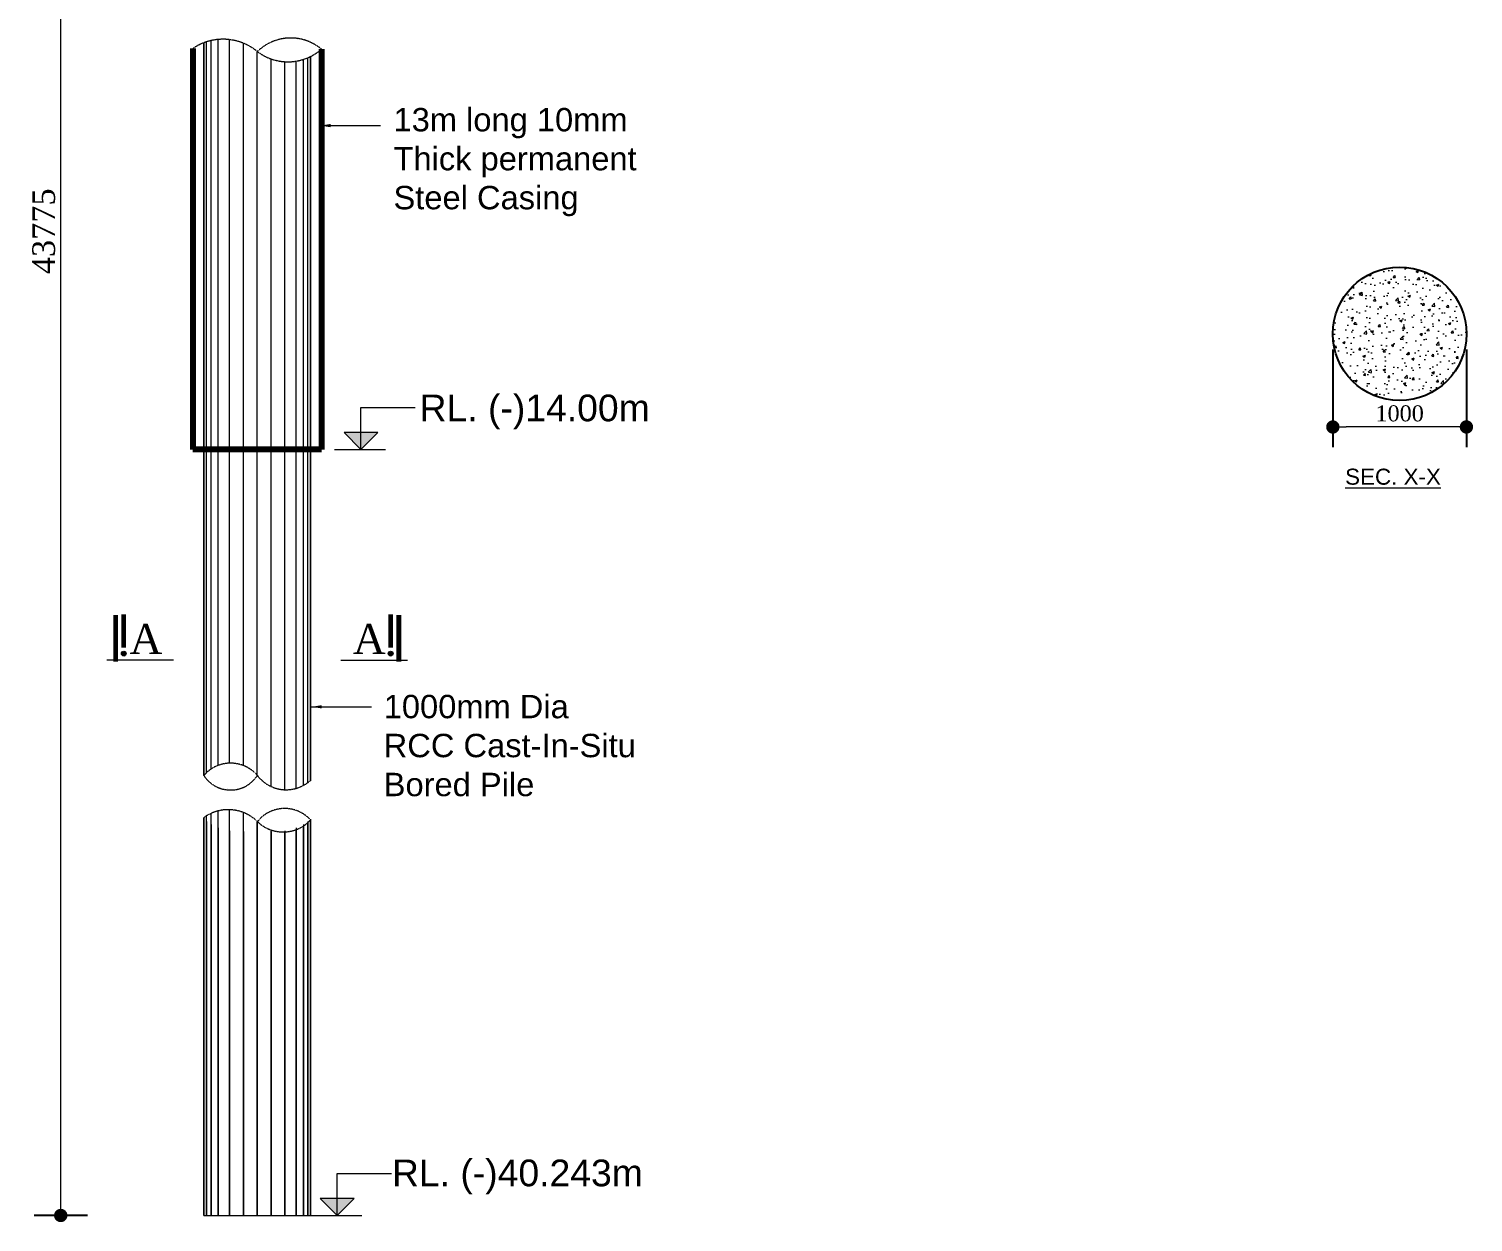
# Model space of a CAD drawing. Header units: millimetres. Extents: x -452357 to 35267, y 81803 to 461763.
# Drawn here: x -142966 to -132153, y 199949 to 208882 of the extents above; entities that cross this region are included whole.
import ezdxf

# ---------------------------------------------------------------- set-up
doc = ezdxf.new("R2010")
doc.units = ezdxf.units.MM
doc.header["$PDMODE"] = 2
doc.linetypes.add('DASHED', pattern=[0.75, 0.5, -0.25])
doc.layers.get('Defpoints').update_dxf_attribs({"lineweight": 13})
for name, color, linetype, lineweight in [('Dimision', 96, 'Continuous', 18), ('hatch', 65, 'Continuous', 15), ('Hatching', 65, 'Continuous', 20), ('Pile', 11, 'Continuous', 15), ('Text', 7, 'Continuous', 15)]:
    doc.layers.add(name, color=color, linetype=linetype, lineweight=lineweight)
doc.layers.add('Pire Line', color=11, linetype='Continuous')
doc.styles.add('ROMANS', font='arial.ttf', dxfattribs={"height": 200})
doc.styles.get("Standard").update_dxf_attribs({"font": 'times.ttf'})
doc.dimstyles.new('ISO-25', dxfattribs={"dimtxt": 175, "dimasz": 100, "dimexe": 65, "dimexo": 115.625, "dimgap": 40, "dimtad": 1, "dimtoh": 1, "dimdec": 0, "dimtxsty": 'Standard', "dimblk": 'DOT', "dimcen": 300, "dimclrd": 256, "dimclre": 256, "dimclrt": 256, "dimadec": 0, "dimazin": 0, "dimtfac": 1, "dimtdec": 0, "dimtix": 1, "dimtmove": 0, "dimatfit": 3, "dimldrblk": 'DOT', "dimfxl": 75, "dimlwd": -1, "dimarcsym": 0})
doc.dimstyles.get("Standard").update_dxf_attribs({"dimtxt": 100, "dimasz": 100, "dimexe": 100, "dimexo": 100, "dimgap": 50, "dimtad": 1, "dimdec": 0, "dimlfac": -1, "dimzin": 0, "dimdsep": 46, "dimtxsty": 'Standard', "dimblk": 'DOT', "dimcen": 0, "dimclrd": 4, "dimclre": 4, "dimclrt": 4, "dimadec": 0, "dimazin": 0, "dimtfac": 1, "dimtdec": 0, "dimtix": 1, "dimtofl": 0, "dimtmove": 0, "dimatfit": 3, "dimfxl": 80, "dimtolj": 1, "dimtzin": 0, "dimlwd": 15, "dimarcsym": 2})

# ---------------------------------------------------------------- blocks, each defined once
blk = doc.blocks.new('_Dot')
at = {"color": 0, "linetype": 'ByBlock', "lineweight": -2}
blk.add_line((-0.5, 0), (-1, 0), dxfattribs=at)
at = {"color": 0, "linetype": 'ByBlock', "const_width": 0.5}
blk.add_lwpolyline([(-0.25, 0, 1), (0.25, 0, 1)], format="xyb", close=True, dxfattribs=at)
blk = doc.blocks.new('*D199')
at = {"layer": 'Defpoints', "color": 0, "ltscale": 3, "transparency": 16777216}
for p in [(-142728, 216135), (-142728, 216135), (-142370, 199999)]:
    blk.add_point(p, dxfattribs=at)
at = {"layer": 'Dimision', "lineweight": -2, "ltscale": 3, "transparency": 16777216}
for p, q in [((-142728, 216135), (-142928, 216135)), ((-142528, 199999), (-142928, 199999))]:
    blk.add_line(p, q, dxfattribs=at)
at = {"layer": 'Dimision', "ltscale": 3, "transparency": 16777216}
blk.add_line((-142728, 200099), (-142728, 216035), dxfattribs=at)
at = {"layer": 'Dimision', "ltscale": 3, "transparency": 16777216, "xscale": 100, "yscale": 100, "zscale": 100}
for p, rotation in [((-142728, 216135), 90), ((-142728, 199999), 270)]:
    blk.add_blockref('_Dot', p, dxfattribs=dict(at, rotation=rotation))
at = {"layer": 'Dimision', "ltscale": 3, "transparency": 16777216, "insert": (-142855, 207367), "char_height": 170, "attachment_point": 5, "rotation": 90}
blk.add_mtext('43775', dxfattribs=at)
blk = doc.blocks.new('*D631')
at = {"layer": 'Defpoints', "color": 0, "ltscale": 3, "transparency": 16777216}
for p in [(-133203, 206599), (-132203, 206599), (-133203, 205902)]:
    blk.add_point(p, dxfattribs=at)
at = {"layer": 'Dimision', "color": 1, "lineweight": -2, "ltscale": 3, "transparency": 16777216}
for p, q in [((-133203, 206483), (-133203, 205752)), ((-132203, 206483), (-132203, 205752))]:
    blk.add_line(p, q, dxfattribs=at)
at = {"layer": 'Dimision', "ltscale": 3, "transparency": 16777216}
blk.add_line((-132303, 205902), (-133103, 205902), dxfattribs=at)
at = {"layer": 'Dimision', "ltscale": 3, "transparency": 16777216, "xscale": 100, "yscale": 100, "zscale": 100, "rotation": 180}
blk.add_blockref('_Dot', (-133203, 205902), dxfattribs=at)
at = {"layer": 'Dimision', "ltscale": 3, "transparency": 16777216, "xscale": 100, "yscale": 100, "zscale": 100}
blk.add_blockref('_Dot', (-132203, 205902), dxfattribs=at)
at = {"layer": 'Dimision', "ltscale": 3, "transparency": 16777216, "insert": (-132703, 206003), "char_height": 120, "attachment_point": 5}
blk.add_mtext('1000', dxfattribs=at)

msp = doc.modelspace()

# ---------------------------------------------------------------- hatches: boundary and pattern name
at = {"layer": 'Dimision', "ltscale": 3}
for points in [[(-140606.7, 205860.5), (-140480.5, 205734.3), (-140354.4, 205860.5)], [(-140784.4, 200125.5), (-140658.3, 199999.4), (-140532.1, 200125.5)]]:
    msp.add_hatch(color=256, dxfattribs=at).paths.add_polyline_path(points)
at = {"layer": 'Hatching', "ltscale": 0.25}
h = msp.add_hatch(dxfattribs=at)
h.set_pattern_fill('AR-CONC', color=256, style=0)
h.set_pattern_definition([(50, (212873.58, 82420.13), (182.18467, -15.939086), [19.05, -209.55]), (355, (212873.58, 82420.13), (-35.24342, 191.05685), [15.24, -167.64058]), (100.451445, (212888.76, 82418.8), (146.94125, 175.11775), [16.19001, -178.09024]), (46.1842, (212873.58, 82470.93), (271.07904, -42.04233), [28.575, -314.325]), (96.63556, (212896.17, 82467.42), (237.40413, 247.42612), [24.28502, -267.1356]), (351.18415, (212873.58, 82470.93), (237.40413, 247.42612), [22.85997, -251.45973]), (21, (212898.98, 82458.23), (151.61439, -102.2652), [19.05, -209.55]), (326, (212898.98, 82458.23), (61.80203, 184.18797), [15.24, -167.64]), (71.451445, (212911.61, 82449.7), (213.41642, 81.92277), [16.19001, -178.08994]), (37.5, (212873.58, 82420.13), (3.088603, 84.555039), [0, -165.608, 0, -170.18, 0, -168.275]), (7.5, (212873.58, 82420.13), (66.819663, 100.180575), [0, -97.028, 0, -161.798, 0, -64.135]), (327.5, (212816.94, 82420.13), (135.590595, -5.728744), [0, -63.5, 0, -198.12, 0, -262.89]), (317.5, (212791.54, 82420.13), (148.12918, 25.42649), [0, -82.55, 0, -131.572, 0, -186.69])])
edge = h.paths.add_edge_path()
edge.add_arc((-132702.8, 206599.1), 500, 0, 360)
at = {"layer": 'Text'}
for points in [[(-142256.2, 204223.1, 1), (-142256.2, 204187.2, 1)], [(-140257.7, 204223.1, -1), (-140257.7, 204187.2, -1)]]:
    msp.add_hatch(color=256, dxfattribs=at).paths.add_polyline_path(points)

# ---------------------------------------------------------------- linework, layer by layer
at = {"layer": 'Dimision', "ltscale": 3}
for p, q in [((-140480.5, 206047.8), (-140073.8, 206047.8)), ((-140480.5, 205734.3), (-140480.5, 206047.8)), ((-140679.3, 205734.3), (-140295.8, 205734.3)), ((-140658.3, 199999.4), (-140658.3, 200312.9)), ((-140658.3, 200312.9), (-140251.5, 200312.9)), ((-140857, 199999.4), (-140473.5, 199999.4))]:
    msp.add_line(p, q, dxfattribs=at)
for points in [[(-140354.4, 205860.5), (-140606.7, 205860.5), (-140480.5, 205734.3)], [(-140532.1, 200125.5), (-140784.4, 200125.5), (-140658.3, 199999.4)]]:
    msp.add_lwpolyline(points, close=True, dxfattribs=at)
at = {"layer": 'hatch', "lineweight": 80, "ltscale": 3}
for p, q in [((-141738.3, 208735.4), (-141738.3, 205734.3)), ((-140775.7, 208730.3), (-140775.7, 205734.3)), ((-140775.7, 205734.3), (-141738.3, 205734.3))]:
    msp.add_line(p, q, dxfattribs=at)
at = {"layer": 'hatch', "ltscale": 3}
msp.add_line((-141657, 199999.4), (-140857, 199999.4), dxfattribs=at)
at = {"layer": 'Hatching', "ltscale": 3}
for p, q in [((-141657, 203293.1), (-141657, 208777.7)), ((-141657, 208776.1), (-141657, 203293.1)), ((-141636.2, 203314.7), (-141636.2, 208785.1)), ((-141602.6, 203341), (-141602.6, 208794.3)), ((-141548.3, 203368.6), (-141548.3, 208802.9)), ((-141464.6, 203385), (-141464.6, 208801.7)), ((-141360.5, 203367.2), (-141360.5, 208774.9)), ((-141257, 203291), (-141257, 208713.6)), ((-140957, 208805), (-140957, 208804.7)), ((-141153.5, 203211), (-141153.5, 208657.6)), ((-141049.4, 203186.3), (-141049.4, 208636.5)), ((-140965.7, 203196.5), (-140965.7, 208640.7)), ((-140911.3, 203218.7), (-140911.3, 208653.7)), ((-140877.8, 203240.2), (-140877.8, 208666.1)), ((-140857, 208675.7), (-140857, 203252.2)), ((-140857, 203257.5), (-140857, 208675.7)), ((-141482, 203192.8), (-141482, 203192.6)), ((-141657, 202976.9), (-141657, 199999.4)), ((-141657, 199999.4), (-141657, 202976.9)), ((-141636.2, 199999.4), (-141636.2, 202990.9)), ((-141602.6, 199999.4), (-141602.6, 203008.8)), ((-141548.3, 199999.4), (-141548.3, 203027.7)), ((-141464.6, 199999.4), (-141464.6, 203036.7)), ((-141360.5, 199999.4), (-141360.5, 203015.5)), ((-141636.2, 202948.5), (-141636.2, 199999.4)), ((-141602.6, 202925.8), (-141602.6, 199999.4)), ((-141548.3, 202901.2), (-141548.3, 199999.4)), ((-141464.6, 202878.5), (-141464.6, 199999.4)), ((-141360.5, 202874.2), (-141360.5, 199999.4)), ((-141257, 199999.4), (-141257, 202948.8)), ((-141257, 202947.5), (-141257, 199999.4)), ((-141153.5, 199999.4), (-141153.5, 202885.4)), ((-141153.5, 202874.2), (-141153.5, 199999.4)), ((-141049.4, 202878.5), (-141049.4, 199999.4)), ((-141049.4, 199999.4), (-141049.4, 202870.5)), ((-140965.7, 202901.2), (-140965.7, 199999.4)), ((-140965.7, 199999.4), (-140965.7, 202887.4)), ((-140911.3, 202925.8), (-140911.3, 199999.4)), ((-140911.3, 199999.4), (-140911.3, 202914.4)), ((-140877.8, 202948.5), (-140877.8, 199999.4)), ((-140877.8, 199999.4), (-140877.8, 202939.6)), ((-140857, 202966.6), (-140857, 199999.4)), ((-140857, 199999.4), (-140857, 202959.8))]:
    msp.add_line(p, q, dxfattribs=at)
at = {"layer": 'Pile', "linetype": 'DASHED', "ltscale": 5}
for points in [[(-141738.3, 208735.4, -0.3320842), (-141255.6, 208712.4, 0.3553736), (-140775.7, 208730.3, 0.384713), (-141255.6, 208712.4)], [(-140857, 203257.5, -0.442265), (-141255.6, 203293.1, 0.4581306), (-141657, 203293.1, 0.5420977), (-141255.6, 203293.1)], [(-141657, 202976.9, -0.3680063), (-141255.6, 202947.5, 0.4180624), (-140857, 202959.8, 0.4617894), (-141255.6, 202947.5)]]:
    msp.add_lwpolyline(points, format="xyb", dxfattribs=at)
at = {"layer": 'Pire Line', "ltscale": 3}
msp.add_circle((-132702.8, 206599.1), 500, dxfattribs=at)
at = {"layer": 'Text'}
for p, q in [((-141883.7, 204157), (-142383.2, 204157)), ((-140630.2, 204157), (-140130.8, 204157))]:
    msp.add_line(p, q, dxfattribs=at)
at = {"layer": 'Text', "const_width": 35.9}
for points in [[(-142317.3, 204145.8), (-142317.3, 204495.1)], [(-142256.2, 204250.6), (-142256.2, 204500.2)], [(-140257.7, 204250.6), (-140257.7, 204500.2)], [(-140196.6, 204145.8), (-140196.6, 204495.1)]]:
    msp.add_lwpolyline(points, dxfattribs=at)
at = {"layer": 'Text'}
for centre in [(-142256.2, 204205.2), (-140257.7, 204205.2)]:
    msp.add_circle(centre, 17.9, dxfattribs=at)

# ---------------------------------------------------------------- texts
at = {"layer": 'Text', "style": 'ROMANS'}
for s, height, p in [(' RL. (-)14.00m ', 200, (-140118.6, 205944.4)), ('%%USEC. X-X', 120, (-133111.4, 205469.8)), (' RL. (-)40.243m ', 200, (-140325.5, 200217.5))]:
    msp.add_text(s, height=height, dxfattribs=at).set_placement(p)
at = {"layer": 'Text'}
for p in [(-142212, 204203), (-140539.9, 204203)]:
    msp.add_text('A', height=224.2, dxfattribs=at).set_placement(p)
at = {"layer": 'Text', "ltscale": 3, "insert": (-140236.3, 208290.1), "char_height": 175, "width": 1868.819, "attachment_point": 1, "style": 'ROMANS'}
msp.add_mtext('13m long 10mm Thick permanent\\PSteel Casing', dxfattribs=at)
at = {"layer": 'Text', "insert": (-138011.9, 203896.5), "char_height": 175, "width": 2297.815, "attachment_point": 3, "style": 'ROMANS'}
msp.add_mtext('\\pxql;1000mm Dia \\PRCC Cast-In-Situ Bored Pile', dxfattribs=at)

# ---------------------------------------------------------------- dimensions: what is measured, and where the dimension line sits
at = {"layer": 'Dimision', "ltscale": 3}
dim = msp.add_linear_dim(base=(-142728.2, 216134.7), p1=(-142370, 199999.4), p2=(-142728.2, 216134.7), angle=90, text='43775', dimstyle='ISO-25', override={"dimtxt": 170, "dimexe": 200, "dimfxl": 200, "dimfxlon": 1}, dxfattribs=at)
dim.commit()
dim.dimension.update_dxf_attribs({"geometry": '*D199', "text_midpoint": (-142728.2, 207367.2), "dimtype": 160})
dim = msp.add_linear_dim(base=(-133202.8, 205901.6), p1=(-132202.8, 206599.1), p2=(-133202.8, 206599.1), dimstyle='ISO-25', override={"dimtxt": 120, "dimexe": 150, "dimclre": 1}, dxfattribs=at)
dim.commit()
dim.dimension.update_dxf_attribs({"geometry": '*D631', "text_midpoint": (-132702.8, 206002.6)})

# ---------------------------------------------------------------- leaders
at = {"layer": 'Dimision', "ltscale": 10}
for points in [[(-140782, 208158.2), (-140332.8, 208158.3)], [(-140849.4, 203807.1), (-140400.1, 203807.2)]]:
    msp.add_leader(points, dimstyle='Standard', override={"dimasz": 75}, dxfattribs=at)

doc.saveas('drawing.dxf')
